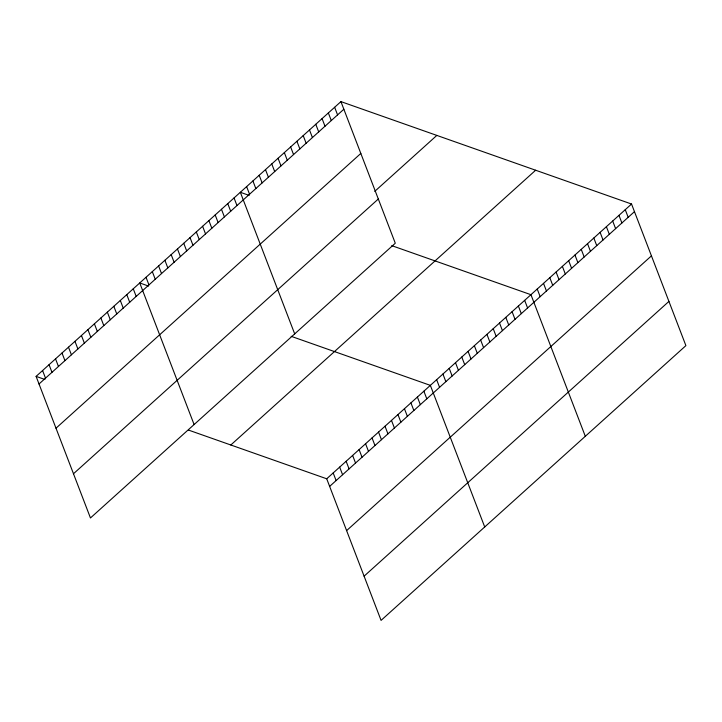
<?xml version="1.0" encoding="UTF-8"?>
<svg xmlns="http://www.w3.org/2000/svg" width="722" height="722" viewBox="0 0 722 722"><rect width="100%" height="100%" fill="white"/><g stroke="black" fill="none" stroke-linecap="round" stroke-linejoin="round"><path stroke-width="1.08" d="M340.928 101.612L395.286 243.215L90.458 517.972L36.1 376.379L340.928 101.612L631.542 204.028L685.9 345.621L381.072 620.388L326.714 478.785L188.469 430.068M39.024 383.996L343.852 109.23M56 428.209L360.829 153.443M374.745 191.375L436.837 135.411M73.482 473.758L378.319 199.001M230.814 444.996L535.643 170.23M326.714 478.785L631.542 204.028M329.638 486.402L634.467 211.645M346.605 530.616L651.443 255.859M364.096 576.174L668.924 301.408M249.144 195.391L240.336 192.287L294.693 333.88M391.757 245.651L530.95 294.702L585.307 436.296M148.551 286.065L139.743 282.961L194.101 424.554M291.165 336.317L430.357 385.368L484.715 526.97M36.1 376.379L44.908 379.483M625.261 209.696L628.185 217.313M618.971 215.364L621.895 222.981M612.689 221.031L615.613 228.648M606.399 226.699L609.323 234.316M600.108 232.358L603.032 239.984M593.827 238.025L596.751 245.642M587.537 243.693L590.461 251.31M581.246 249.361L584.17 256.978M574.965 255.028L577.889 262.646M568.674 260.696L571.598 268.313M562.384 266.364L565.308 273.981M556.102 272.032L559.027 279.649M549.812 277.699L552.736 285.316M543.522 283.367L546.446 290.984M537.24 289.035L540.164 296.652M524.668 300.37L527.592 307.987M518.378 306.029L521.302 313.646M512.088 311.696L515.012 319.314M505.806 317.364L508.73 324.981M499.516 323.032L502.44 330.649M493.225 328.7L496.149 336.317M486.944 334.367L489.868 341.984M480.653 340.035L483.578 347.652M474.363 345.703L477.287 353.32M468.082 351.37L471.006 358.987M461.791 357.038L464.715 364.655M455.51 362.706L458.434 370.323M449.219 368.373L452.143 375.991M442.929 374.032L445.853 381.649M334.647 107.28L337.571 114.897M436.648 379.7L439.572 387.317M328.357 112.948L331.281 120.565M322.075 118.616L324.999 126.233M423.877 391.207L426.801 398.824M315.785 124.283L318.709 131.9M417.397 397.046L420.321 404.663M309.494 129.951L312.418 137.568M410.926 402.885L413.85 410.502M303.213 135.619L306.137 143.236M404.446 408.724L407.37 416.341M296.923 141.286L299.847 148.903M397.966 414.563L400.89 422.18M290.632 146.954L293.556 154.571M391.486 420.403L394.411 428.02M284.351 152.622L287.275 160.239M385.016 426.242L387.94 433.859M278.06 158.28L280.984 165.898M378.536 432.081L381.46 439.698M271.77 163.948L274.694 171.565M372.056 437.92L374.98 445.537M265.488 169.616L268.413 177.233M365.576 443.759L368.5 451.376M259.198 175.284L262.122 182.901M359.105 449.598L362.029 457.216M252.917 180.951L255.841 188.568M352.625 455.438L355.549 463.055M246.626 186.619L249.55 194.236M346.145 461.277L349.069 468.894M339.665 467.116L342.589 474.733M234.054 197.954L236.978 205.571M333.194 472.955L336.118 480.572M227.764 203.622L230.688 211.239M221.474 209.29L224.398 216.907M215.192 214.957L218.116 222.575M208.902 220.625L211.826 228.242M202.611 226.284L205.535 233.901M196.33 231.952L199.254 239.569M190.039 237.619L192.964 245.236M183.749 243.287L186.673 250.904M177.468 248.955L180.392 256.572M171.177 254.622L174.101 262.239M164.896 260.29L167.82 267.907M158.605 265.958L161.529 273.575M152.315 271.625L155.239 279.243M146.034 277.293L148.958 284.91M133.263 288.8L136.187 296.417M126.792 294.639L129.707 302.256M120.312 300.478L123.236 308.095M113.832 306.308L116.756 313.926M107.352 312.148L110.276 319.765M100.881 317.987L103.797 325.604M94.401 323.826L97.326 331.443M87.922 329.665L90.846 337.282M81.442 335.504L84.366 343.121M74.971 341.344L77.886 348.961M68.491 347.183L71.415 354.8M62.011 353.022L64.935 360.639M55.531 358.861L58.455 366.478M49.06 364.7L51.975 372.317M42.58 370.539L45.504 378.157"/></g></svg>
